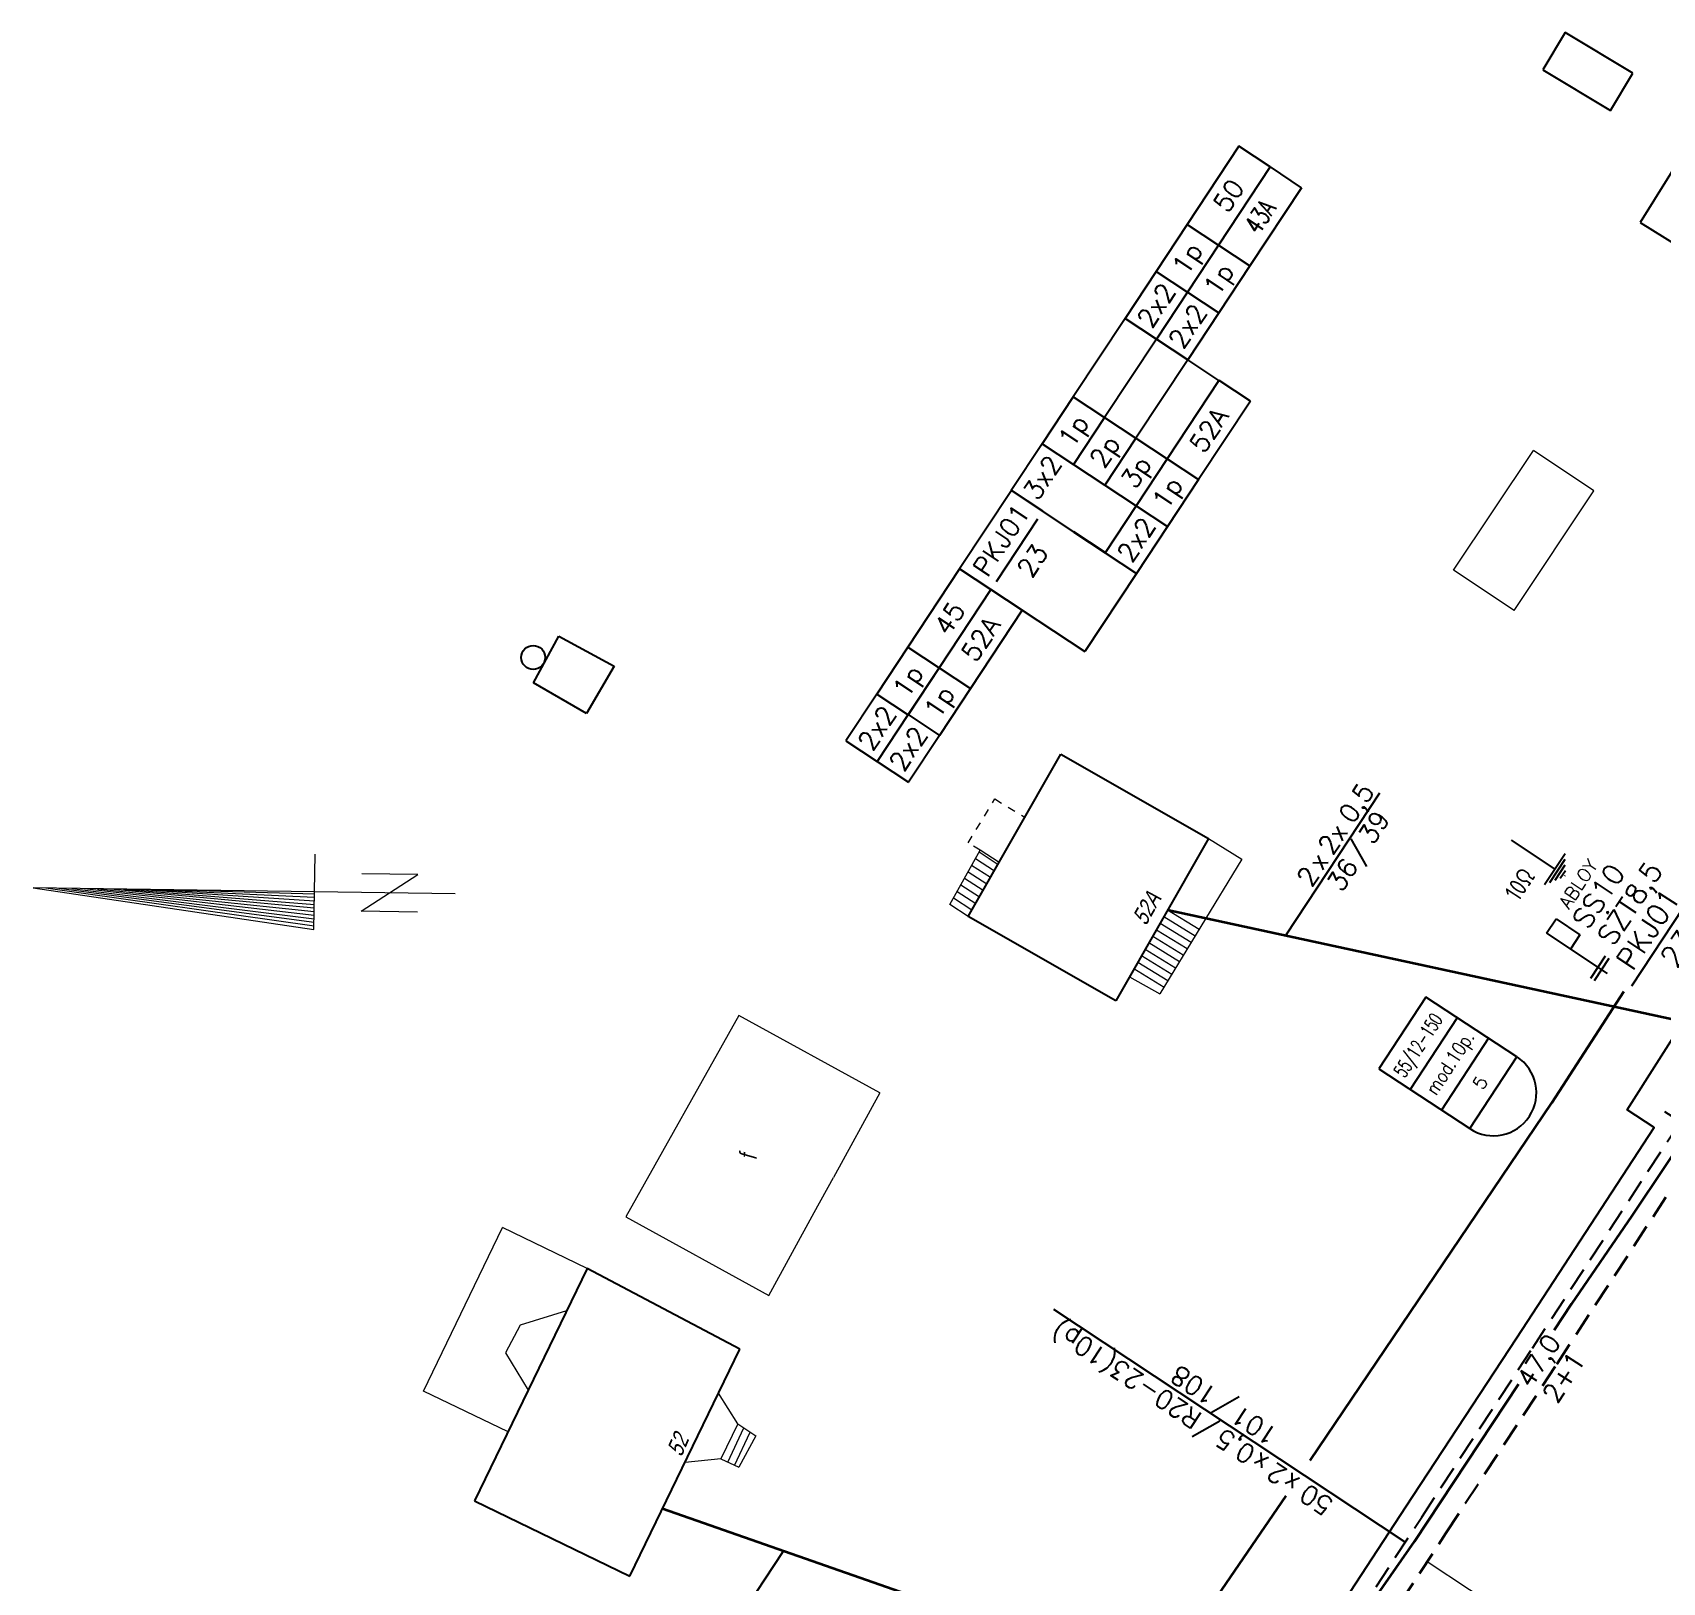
# Model space of a CAD drawing. Header units: millimetres. Extents: x 4848043 to 9699780, y 5827542 to 11659147.
# Drawn here: x 4849918.9 to 4850023.1, y 5828107.3 to 5828206.4 of the extents above; entities that cross this region are included whole.
import ezdxf
from ezdxf.enums import TextEntityAlignment as Align

# ---------------------------------------------------------------- set-up
doc = ezdxf.new("R2010")
doc.units = ezdxf.units.MM
doc.header["$MEASUREMENT"] = 0
for name, pattern in [('0', [0]), ('BTO', [0]), ('BUD', [0]), ('BUF', [0]), ('BZN', [1, 0.5, -0.5]), ('DASHED', [0.75, 0.5, -0.25]), ('KOJ', [0]), ('SCH', [0])]:
    doc.linetypes.add(name, pattern=pattern)
doc.layers.get('0').update_dxf_attribs({"lineweight": 18})
for name, color, linetype, lineweight in [('EADTD_T_0', 7, '0', 18), ('EBTOO_T_6', 7, '0', 18), ('EBTPO_L_2', 7, '0', 18), ('EBTPO_L_6', 9, '0', 18), ('EBUPO_L_6', 7, '0', 18), ('EBUPP_L_1', 7, 'BUD', 18), ('EBUPP_L_3', 6, '0', 25), ('SDRPK_L_0', 7, '0', 35), ('TEL kanalizacja tel. proj.', 32, 'DASHED', 30), ('TEL rury opis', 6, 'Continuous', 20), ('TES kable napow. proj.', 241, 'LIN_NAPOW_PROJ', 35)]:
    doc.layers.add(name, color=color, linetype=linetype, lineweight=lineweight)
for name, color, linetype in [('OPIS_KABLA', 30, 'Continuous'), ('OPIS_RURY', 6, 'Continuous'), ('RURY-ISTN', 6, 'Continuous'), ('TEL długości przelotów', 30, 'Continuous'), ('TES kable kanałowe istn.', 140, 'Continuous'), ('TES kable kanałowe proj.', 4, 'DASHED'), ('TES opisy kabli abon.', 30, 'Continuous'), ('TES opisy kabli rozdz.', 30, 'Continuous'), ('TES opisy zakończeń', 30, 'Continuous'), ('TES słup. PD', 6, 'Continuous'), ('TES zakończenia istniejące', 140, 'Continuous')]:
    doc.layers.add(name, color=color, linetype=linetype)
doc.styles.add('ROMANS', font='simplex.shx')
doc.styles.add('SIMPLEX', font='simplex.shx', dxfattribs={"width": 0.8, "height": 1.5})
doc.styles.get("Standard").update_dxf_attribs({"font": 'txt', "width": 0.8, "oblique": 15})
doc.linetypes.add('LIN_NAPOW_PROJ', pattern='A,0.0001,-0.4,[136,l_napow.shx,S=0.1,R=0,X=-0.4,Y=0],-0.2,[137,l_napow.shx,S=0.1,R=0,X=-0.2,Y=0],-0.2', length=0.8001)

# ---------------------------------------------------------------- blocks, each defined once
blk = doc.blocks.new('KIER_PLN2')
for p, q in [((0.34, 24.464), (-1.66, -5.536)), ((0.34, 24.464), (-1.66, -5.536)), ((0.34, -20.536), (0.34, 24.464)), ((0.34, 23.089), (-1.47, -5.536)), ((0.34, 21.714), (-1.28, -5.536)), ((0.34, 20.339), (-1.09, -5.536)), ((0.34, 18.964), (-0.9, -5.536)), ((0.34, 17.589), (-0.71, -5.536)), ((0.34, 16.214), (-0.52, -5.536)), ((0.34, 14.839), (-0.33, -5.536)), ((0.34, 13.464), (-0.14, -5.536)), ((0.34, 12.089), (0.05, -5.536)), ((0.34, 10.714), (0.24, -5.536)), ((-1.66, -5.536), (2.34, -5.536)), ((-0.66, -16.536), (-0.66, -10.536)), ((-0.66, -10.536), (1.34, -16.536)), ((1.34, -16.536), (1.34, -10.536))]:
    blk.add_line(p, q)
blk = doc.blocks.new('KB-RZP')
at = {"style": 'SIMPLEX'}
for s, p in [('x', (-4.75, 0.25)), ('x', (-2.783, 0.25)), ('/', (0.5, 0.389))]:
    blk.add_text(s, height=1, dxfattribs=at).set_placement(p)
for tag, p in [('POJ-KAB', (-5.158, 0.25)), ('DL-KAB', (0.19, -1.25))]:
    blk.add_attdef(tag, text='', height=1, dxfattribs=at).set_placement(p, align=Align.RIGHT)
for tag, p in [('KONS-KAB', (-3.5, 0.25)), ('SR-ZYL', (-0.85, 0.25)), ('SEP', (0.835, -1.25))]:
    blk.add_attdef(tag, text='', height=1, dxfattribs=at).set_placement(p, align=Align.CENTER)
for tag, p in [('NR-KAB', (1.5, 0.25)), ('DL-MON', (1.5, -1.25))]:
    blk.add_attdef(tag, p, '', height=1, dxfattribs=at)
at = {"style": 'SIMPLEX', "flags": 1}
blk.add_attdef('TYP-KAB', text='', height=0.5, dxfattribs=at).set_placement((-8.408, 0.25), align=Align.RIGHT)
blk.add_attdef('REJ-SZAF', (7.64, 0.25), '', height=0.5, dxfattribs=at)
blk = doc.blocks.new('KB-IWP')
at = {"style": 'SIMPLEX'}
for p in [(-1.218, 0.25), (0.637, 0.25)]:
    blk.add_text('x', height=1, dxfattribs=at).set_placement(p, align=Align.RIGHT)
for tag, p in [('POJ-KAB', (-2.134, 0.25)), ('DL-KAB', (-0.618, -1.25))]:
    blk.add_attdef(tag, text='', height=1, dxfattribs=at).set_placement(p, align=Align.RIGHT)
for tag, p in [('KONS-KAB', (-0.519, 0.25)), ('SR-ZYL', (2.116, 0.25)), ('SEP', (-0.022, -1.25))]:
    blk.add_attdef(tag, text='', height=1, dxfattribs=at).set_placement(p, align=Align.CENTER)
at = {"style": 'SIMPLEX', "flags": 1}
blk.add_attdef('TYP-KAB', text='', height=0.5, dxfattribs=at).set_placement((-6.017, 0.25), align=Align.RIGHT)
blk.add_attdef('REJ-SZAF', (6.387, 0.25), '', height=0.5, dxfattribs=at)
at = {"style": 'SIMPLEX'}
blk.add_attdef('DL-MON', (0.697, -1.25), '', height=1, dxfattribs=at)
blk = doc.blocks.new('KBR-ZP2')
blk.add_line((-4, 2), (4, 2))
at = {"style": 'SIMPLEX'}
for tag, p in [('REJ-SZAF', (0, 2.5)), ('NR-ZAK', (0, 0))]:
    blk.add_attdef(tag, text='', height=1.5, dxfattribs=at).set_placement(p, align=Align.CENTER)
blk = doc.blocks.new('S-T-DLUG')
at = {"style": 'ROMANS'}
blk.add_attdef('DL.KAN', text='', height=1, dxfattribs=at).set_placement((0, 0.3), align=Align.CENTER)
blk.add_attdef('L.OTW', text='', height=1, dxfattribs=at).set_placement((0, -0.3), align=Align.TOP_CENTER)
blk = doc.blocks.new('*U146')
for p, q in [((10, 0), (0, 0)), ((0, 0), (0, -4)), ((10, -4), (10, 0)), ((0, -4), (0, -8)), ((9, -4), (1, -4)), ((10, -8), (10, -4)), ((0, -8), (0, -12)), ((10, -12), (10, -8)), ((0, -12), (0, -16)), ((10, -16), (10, -12)), ((10, -16), (0, -16))]:
    blk.add_line(p, q)
at = {"style": 'SIMPLEX'}
for tag, p in [('SZAFA', (5, -2)), ('PUNKT', (5, -6))]:
    blk.add_attdef(tag, text='', height=2, dxfattribs=at).set_placement(p, align=Align.MIDDLE_CENTER)
blk = doc.blocks.new('*U136')
for p, q in [((6, 0), (0, 0)), ((0, 0), (0, -4)), ((6, 0), (6, -4)), ((12, 0), (6, 0)), ((22, 0), (12, 0)), ((12, 0), (12, -4)), ((22, -4), (22, 0)), ((6, -4), (0, -4)), ((12, -4), (6, -4)), ((22, -4), (12, -4))]:
    blk.add_line(p, q)
at = {"style": 'SIMPLEX'}
for s, p in [('2x2', (3, -2)), ('1p', (9, -2))]:
    blk.add_text(s, height=2, dxfattribs=at).set_placement(p, align=Align.MIDDLE_CENTER)
blk.add_attdef('PARA1', text='', height=2, dxfattribs=at).set_placement((17, -2), align=Align.MIDDLE_CENTER)
blk = doc.blocks.new('*U125')
for p, q in [((6, 0), (0, 0)), ((0, 0), (0, -8)), ((6, 0), (6, -4)), ((12, 0), (6, 0)), ((22, 0), (12, 0)), ((12, 0), (12, -4)), ((22, -4), (22, 0)), ((6, -4), (6, -8)), ((12, -4), (6, -4)), ((22, -4), (12, -4)), ((12, -4), (12, -8)), ((22, -8), (22, -4)), ((0, -8), (0, -12)), ((6, -8), (6, -12)), ((12, -8), (6, -8)), ((22, -8), (12, -8)), ((12, -8), (12, -12)), ((22, -12), (22, -8)), ((6, -12), (0, -12)), ((12, -12), (6, -12)), ((22, -12), (12, -12))]:
    blk.add_line(p, q)
at = {"style": 'SIMPLEX'}
for s, p in [('3x2', (3, -2)), ('1p', (9, -2)), ('2p', (9, -6)), ('3p', (9, -10))]:
    blk.add_text(s, height=2, dxfattribs=at).set_placement(p, align=Align.MIDDLE_CENTER)
for tag, p in [('PARA1', (17, -2)), ('PARA2', (17, -6)), ('PARA3', (17, -10))]:
    blk.add_attdef(tag, text='', height=2, dxfattribs=at).set_placement(p, align=Align.MIDDLE_CENTER)
blk = doc.blocks.new('ZLOP')
for p, q in [((9.15, 0), (0, 0)), ((0, 0), (0, -11.62)), ((9.15, -11.62), (9.15, 0)), ((9.15, -4), (0, -4)), ((9.15, -8), (0, -8)), ((0, -11.62), (9.15, -11.62))]:
    blk.add_line(p, q)
blk.add_arc((4.58, -11.62), 4.58, 180, 0)
at = {"style": 'ROMANS', "width": 0.713756}
blk.add_attdef('MUFA', text='', height=1.41, dxfattribs=at).set_placement((0.63, -2.88), (8.18, -2.88), align=Align.FIT)
at = {"style": 'ROMANS'}
for tag, p in [('LACZNIK', (4.71, -6.72)), ('PARY', (4.69, -10.56))]:
    blk.add_attdef(tag, text='', height=1.41, dxfattribs=at).set_placement(p, align=Align.CENTER)
for tag, flags, p in [('NRZL', 4, (4.68, -14.12)), ('BOKT', 1, (4.69, -17.8))]:
    blk.add_attdef(tag, text='', height=1.41, dxfattribs=dict(at, flags=flags)).set_placement(p, align=Align.CENTER)

msp = doc.modelspace()

# ---------------------------------------------------------------- linework, layer by layer
at = {"layer": 'EBTPO_L_2', "color": 253, "linetype": 'BUF'}
for p, q in [((4849964.08, 5828143.51), (4849956.85, 5828130.64)), ((4849973.1, 5828138.56), (4849964.08, 5828143.51)), ((4849956.85, 5828130.64), (4849966, 5828125.61))]:
    msp.add_line(p, q, dxfattribs=at)
at = {"layer": 'EBTPO_L_2', "color": 253, "linetype": '0'}
for p, q in [((4849973.1, 5828138.56), (4849970.13, 5828133.15)), ((4849968.9, 5828130.91), (4849970.13, 5828133.15)), ((4849966, 5828125.61), (4849968.9, 5828130.91))]:
    msp.add_line(p, q, dxfattribs=at)
at = {"layer": 'EBTPO_L_6', "linetype": 'SCH'}
for p, q in [((4849977.57, 5828150.61), (4849979.52, 5828154.08)), ((4849980.72, 5828153.29), (4849979.52, 5828154.08)), ((4849994.11, 5828154.83), (4849989.07, 5828145.99)), ((4849994.11, 5828154.83), (4849996.24, 5828153.52)), ((4849978.75, 5828149.84), (4849980.72, 5828153.29)), ((4849978.97, 5828153.13), (4849980.18, 5828152.35)), ((4849979.21, 5828153.55), (4849980.42, 5828152.77)), ((4849979.44, 5828153.97), (4849980.67, 5828153.18)), ((4849996.24, 5828153.52), (4849991.01, 5828144.89)), ((4849978.51, 5828152.29), (4849979.71, 5828151.52)), ((4849978.75, 5828152.71), (4849979.95, 5828151.94)), ((4849977.81, 5828151.03), (4849978.99, 5828150.26)), ((4849978.04, 5828151.45), (4849979.23, 5828150.68)), ((4849978.28, 5828151.87), (4849979.47, 5828151.1)), ((4849978.75, 5828149.84), (4849977.57, 5828150.61)), ((4849993.51, 5828149.01), (4849991.5, 5828150.24)), ((4849992.75, 5828147.77), (4849990.78, 5828148.98)), ((4849993.01, 5828148.19), (4849991.02, 5828149.4)), ((4849993.26, 5828148.59), (4849991.25, 5828149.83)), ((4849992.26, 5828146.95), (4849990.3, 5828148.15)), ((4849992.5, 5828147.37), (4849990.55, 5828148.57)), ((4849991.51, 5828145.72), (4849989.59, 5828146.9)), ((4849991.76, 5828146.13), (4849989.83, 5828147.32)), ((4849992.01, 5828146.54), (4849990.06, 5828147.73)), ((4849989.07, 5828145.99), (4849991.01, 5828144.89)), ((4849991.27, 5828145.31), (4849989.34, 5828146.49)), ((4849964.01, 5828117.4), (4849962.78, 5828119.35)), ((4849964.01, 5828117.4), (4849962.93, 5828115.15)), ((4849963.37, 5828114.94), (4849964.41, 5828117.13)), ((4849963.8, 5828114.74), (4849964.81, 5828116.86)), ((4849964.01, 5828117.4), (4849965.17, 5828116.63)), ((4849965.17, 5828116.63), (4849964.08, 5828114.62)), ((4849962.93, 5828115.15), (4849960.64, 5828114.92)), ((4849962.93, 5828115.15), (4849964.08, 5828114.62))]:
    msp.add_line(p, q, dxfattribs=at)
at = {"layer": 'EBTPO_L_6', "linetype": 'BTO'}
for p, q in [((4849943.92, 5828119.49), (4849948.97, 5828129.96)), ((4849954.38, 5828127.34), (4849948.97, 5828129.96)), ((4849953.06, 5828124.62), (4849950.1, 5828123.71)), ((4849950.1, 5828123.71), (4849949.17, 5828121.94)), ((4849949.17, 5828121.94), (4849950.6, 5828119.55)), ((4849949.32, 5828116.89), (4849943.92, 5828119.49))]:
    msp.add_line(p, q, dxfattribs=at)
at = {"layer": 'EBUPO_L_6', "linetype": 'BZN'}
for p, q in [((4849978.75, 5828154.55), (4849980.45, 5828157.36)), ((4849980.45, 5828157.36), (4849982.38, 5828156.19)), ((4849979.52, 5828154.08), (4849978.75, 5828154.55))]:
    msp.add_line(p, q, dxfattribs=at)
at = {"layer": 'EBUPP_L_1', "linetype": 'BUD'}
for p, q in [((4850009.79, 5828171.99), (4850014.89, 5828179.64)), ((4850018.75, 5828177.06), (4850014.89, 5828179.64)), ((4850013.66, 5828169.41), (4850018.75, 5828177.06)), ((4850013.66, 5828169.41), (4850009.79, 5828171.99))]:
    msp.add_line(p, q, dxfattribs=at)
at = {"layer": 'EBUPP_L_3', "linetype": '0'}
for p, q in [((4850016.93, 5828206.38), (4850015.49, 5828204)), ((4850021.25, 5828203.79), (4850016.93, 5828206.38)), ((4850015.49, 5828204), (4850019.83, 5828201.4)), ((4850019.83, 5828201.4), (4850021.25, 5828203.79)), ((4850026.46, 5828201.86), (4850021.71, 5828194.23)), ((4850021.71, 5828194.23), (4850031.31, 5828188.28)), ((4849950.94, 5828164.79), (4849952.57, 5828167.78)), ((4849952.57, 5828167.78), (4849956.11, 5828165.85)), ((4849956.11, 5828165.85), (4849954.35, 5828162.82)), ((4849954.35, 5828162.82), (4849950.94, 5828164.79)), ((4849978.75, 5828149.84), (4849984.68, 5828160.22)), ((4849984.68, 5828160.22), (4849994.11, 5828154.83)), ((4849994.11, 5828154.83), (4849988.19, 5828144.46)), ((4849988.19, 5828144.46), (4849978.75, 5828149.84)), ((4849954.38, 5828127.34), (4849947.17, 5828112.47)), ((4849964.15, 5828122.18), (4849954.38, 5828127.34)), ((4849957.12, 5828107.66), (4849964.15, 5828122.18)), ((4849947.17, 5828112.47), (4849957.12, 5828107.66))]:
    msp.add_line(p, q, dxfattribs=at)
at = {"layer": 'EBUPP_L_3', "color": 7}
msp.add_circle((4849950.93, 5828166.41), 0.768, dxfattribs=at)
at = {"layer": 'OPIS_RURY'}
for p, q in [((4850013.47, 5828154.72), (4850016.27, 5828152.88)), ((4850015.61, 5828151.88), (4850016.92, 5828153.87)), ((4850015.94, 5828152.02), (4850016.93, 5828153.51)), ((4850016.28, 5828152.16), (4850016.93, 5828153.15)), ((4850016.61, 5828152.29), (4850016.94, 5828152.79)), ((4850016.9, 5828152.43), (4850016.92, 5828152.47))]:
    msp.add_line(p, q, dxfattribs=at)
at = {"layer": 'RURY-ISTN'}
for p, q in [((4850015.72, 5828148.77), (4850016.34, 5828149.7)), ((4850016.34, 5828149.7), (4850017.87, 5828148.68)), ((4850015.72, 5828148.77), (4850019.6, 5828146.2)), ((4850017.87, 5828148.68), (4850017.26, 5828147.75)), ((4850019.49, 5828147.3), (4850018.55, 5828145.87)), ((4850019.71, 5828147.15), (4850018.77, 5828145.73))]:
    msp.add_line(p, q, dxfattribs=at)
at = {"layer": 'SDRPK_L_0', "linetype": 'KOJ'}
for p, q in [((4850016.08, 5828137.93), (4850020.67, 5828145.04)), ((4850029.12, 5828142.62), (4850021.19, 5828130.69)), ((4850000.61, 5828115.04), (4850016.08, 5828137.93)), ((4850021.19, 5828130.69), (4850017.33, 5828125.08)), ((4850016.21, 5828123.38), (4850017.33, 5828125.08)), ((4850007.28, 5828109.86), (4850013.93, 5828119.93)), ((4849999.07, 5828112.79), (4849990.3, 5828100.02)), ((4849998.44, 5828097.18), (4850007.28, 5828109.86))]:
    msp.add_line(p, q, dxfattribs=at)
at = {"layer": 'TEL kanalizacja tel. proj.', "ltscale": 3}
msp.add_lwpolyline([(4850001.45, 5828098.41), (4850009.3, 5828110.41), (4850016.39, 5828121.22), (4850026.91, 5828137.32)], dxfattribs=at)
at = {"layer": 'TEL rury opis'}
msp.add_line((4850018.53, 5828101.68), (4850008.1, 5828108.57), dxfattribs=at)
at = {"layer": 'TES kable kanałowe istn.', "linetype": 'ByBlock'}
msp.add_lwpolyline([(4849998.89, 5828100.08), (4850006.74, 5828112.09), (4850013.83, 5828122.9), (4850022.62, 5828136.35), (4850020.89, 5828137.48), (4850028.77, 5828149.89), (4850030.89, 5828148.59), (4850036.69, 5828157.16)], dxfattribs=at)
at = {"layer": 'TES kable kanałowe proj.', "ltscale": 3}
msp.add_lwpolyline([(4849999.9, 5828099.43), (4850007.75, 5828111.43), (4850014.83, 5828122.24), (4850024.29, 5828136.71), (4850023.29, 5828137.35)], dxfattribs=at)
at = {"layer": 'TES kable napow. proj.', "ltscale": 3}
for p, q in [((4850032.37, 5828141.4), (4849991.5, 5828150.24)), ((4850001.81, 5828097.07), (4849959.2, 5828111.96))]:
    msp.add_line(p, q, dxfattribs=at)
at = {"layer": 'TES opisy kabli rozdz.'}
for p, q in [((4850005.05, 5828157.73), (4849999.05, 5828148.66)), ((4850006.7, 5828109.83), (4849984.22, 5828124.7)), ((4849966.9, 5828109.21), (4849960.9, 5828100.14))]:
    msp.add_line(p, q, dxfattribs=at)

# ---------------------------------------------------------------- block references
at = {"linetype": 'Continuous', "xscale": 1.199999999999999, "yscale": 0.6, "zscale": 1.199999999999999, "rotation": 89.17478727465868}
msp.add_blockref('KIER_PLN2', (4849933.62, 5828151.06), dxfattribs=at)
at = {"layer": 'TEL długości przelotów', "xscale": 1.199999999999999, "yscale": 1.199999999999999, "zscale": 1.199999999999999, "rotation": 56.82407736268783}
msp.add_blockref('S-T-DLUG', (4850016.02, 5828120.91), dxfattribs=at).add_auto_attribs({'DL.KAN': '47,0', 'L.OTW': '2+1'})
at = {"layer": 'TES opisy kabli abon.', "linetype": 'Continuous', "xscale": 1.199999999727946, "yscale": 1.199999999727946, "zscale": 1.199999999727946, "rotation": 56.52915818062414}
msp.add_blockref('KB-IWP', (4850002.91, 5828154.49), dxfattribs=at).add_auto_attribs({'POJ-KAB': '2', 'KONS-KAB': '2', 'DL-KAB': '36', 'DL-MON': '39', 'SR-ZYL': '0,5', 'SEP': '/'})
at = {"layer": 'TES opisy kabli rozdz.', "xscale": 1.199999999999999, "yscale": 1.199999999999999, "zscale": 1.199999999999999, "rotation": 146.5291581772283}
msp.add_blockref('KB-RZP', (4849995.47, 5828117.26), dxfattribs=at).add_auto_attribs({'POJ-KAB': '50', 'KONS-KAB': '2', 'SR-ZYL': '0,5', 'NR-KAB': 'R20-23(10p)', 'DL-KAB': '101', 'DL-MON': '108', 'SEP': '/'})
at = {"layer": 'TES opisy zakończeń', "xscale": 0.8999999999268937, "yscale": 0.8999999999268937, "zscale": 0.8999999999268937, "rotation": 56.52915818046868}
msp.add_blockref('KBR-ZP2', (4850024.67, 5828147.43), dxfattribs=at).add_auto_attribs({'REJ-SZAF': 'PKJ01', 'NR-ZAK': '23'})
at = {"layer": 'TES słup. PD', "xscale": 0.6, "yscale": 0.6, "zscale": 0.6, "rotation": 56.52915818016236}
for name, p, values in [('*U136', (4849988.78, 5828188.1), {'PARA1': '50'}), ('*U136', (4849987.51, 5828173.11), {'PARA1': '52A'}), ('*U146', (4849978.2, 5828172.08), {'SZAFA': 'PKJ01', 'PUNKT': '23'}), ('*U136', (4849970.92, 5828161.07), {'PARA1': '45'}), ('*U136', (4849972.92, 5828159.75), {'PARA1': '52A'})]:
    msp.add_blockref(name, p, dxfattribs=at).add_auto_attribs(values)
at = {"layer": 'TES słup. PD'}
ref = msp.add_blockref('*U136', (4849990.79, 5828186.77), dxfattribs=dict(at, xscale=0.6, yscale=0.6, zscale=0.6, rotation=56.52915818016236))
ref.add_attrib('PARA1', '43A', dxfattribs={"layer": '0', "height": 1.2, "rotation": 56.5292, "style": 'SIMPLEX', "width": 0.7}).set_placement((4849997.41, 5828194.62), align=Align.MIDDLE_CENTER)
at = {"layer": 'TES słup. PD', "xscale": 0.6000000000000001, "yscale": 0.6000000000000001, "zscale": 0.6000000000000001, "rotation": 56.5291581777421}
msp.add_blockref('*U125', (4849981.5, 5828177.08), dxfattribs=at)
at = {"layer": 'TES zakończenia istniejące', "linetype": 'ByBlock', "ltscale": 5}
ref = msp.add_blockref('ZLOP', (4850005, 5828140.1), dxfattribs=dict(at, xscale=0.5999999999999999, yscale=0.5999999999999999, zscale=0.5999999999999999, rotation=56.71662228995471))
ref.add_attrib('MUFA', '55/12-150', dxfattribs={"layer": '0', "height": 0.9, "rotation": 56.7166, "style": 'ROMANS', "width": 0.607616}).set_placement((4850006.66, 5828139.47), (4850009.14, 5828143.25), align=Align.FIT)
ref.add_attrib('LACZNIK', 'mod.10p.', dxfattribs={"layer": '0', "height": 0.9, "rotation": 56.7166, "style": 'ROMANS', "width": 0.8}).set_placement((4850009.92, 5828140.25), align=Align.CENTER)
ref.add_attrib('PARY', '5', dxfattribs={"layer": '0', "height": 0.844, "rotation": 56.7166, "style": 'ROMANS'}).set_placement((4850011.84, 5828138.98), align=Align.CENTER)

# ---------------------------------------------------------------- texts
at = {"layer": 'EADTD_T_0', "char_height": 1.08, "attachment_point": 8, "line_spacing_factor": 0.82}
for s, insert, rotation in [('52A', (4849990.63, 5828150.09), 60.2331), ('52', (4849960.68, 5828115.82), 66.3122)]:
    msp.add_mtext(s, dxfattribs=dict(at, insert=insert, rotation=rotation))
at = {"layer": 'EBTOO_T_6', "insert": (4849964.13, 5828134.26), "char_height": 1.08, "attachment_point": 1, "rotation": 88.9772, "line_spacing_factor": 0.82}
msp.add_mtext('f', dxfattribs=at)
at = {"layer": 'OPIS_KABLA', "style": 'SIMPLEX'}
msp.add_text('ABLOY', height=0.84, rotation=56.5292, dxfattribs=at).set_placement((4850018.11, 5828151.7), align=Align.CENTER)
at = {"layer": 'OPIS_RURY', "style": 'SIMPLEX', "width": 0.8}
msp.add_text('10Ω', height=1.152, rotation=56.5292, dxfattribs=at).set_placement((4850013.94, 5828150.74))
at = {"layer": 'RURY-ISTN', "style": 'ROMANS'}
for s, p in [('SS10', (4850018.37, 5828148.93)), ('SŻT8,5', (4850019.98, 5828147.87))]:
    msp.add_text(s, height=1.296, rotation=56.5292, dxfattribs=at).set_placement(p)

doc.saveas('drawing.dxf')
